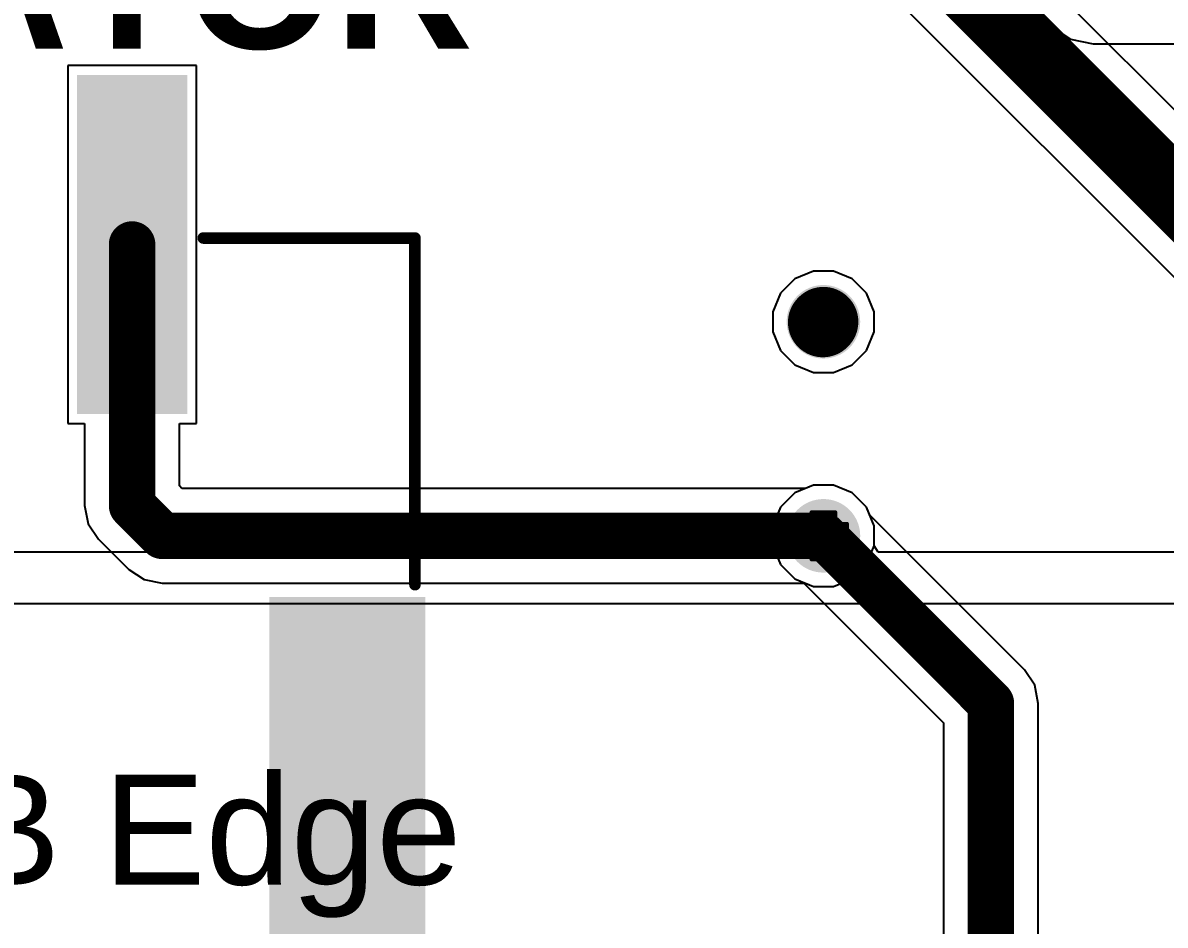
# Model space of a CAD drawing. Header units: inches. Extents: x -7 to 5163, y -3 to 5149.
# Drawn here: x 104.82 to 117.3, y 113.91 to 123.76 of the extents above; entities that cross this region are included whole.
import ezdxf

# ---------------------------------------------------------------- set-up
doc = ezdxf.new("R2010")
doc.units = ezdxf.units.IN
for name, color, linetype in [('Bottom Layer', 5, 'Continuous'), ('Bottom Solder', 6, 'Continuous'), ('Drill Drawing', 1, 'Continuous'), ('GND', 76, 'Continuous'), ('PWR', 16, 'Continuous'), ('Top Layer', 1, 'Continuous'), ('Top Overlay', 2, 'Continuous'), ('Top Paste', 8, 'Continuous'), ('Top Solder', 216, 'Continuous'), ('Via Holes', 16, 'Continuous')]:
    doc.layers.add(name, color=color, linetype=linetype)
doc.styles.add('Arial', font='', dxfattribs={"height": 0.2})
doc.styles.add('Arial_Bold', font='', dxfattribs={"height": 0.2})
doc.styles.get('Arial').set_extended_font_data('Arial')
doc.styles.get('Arial_Bold').set_extended_font_data('Arial', bold=True)

# ---------------------------------------------------------------- blocks, each defined once
blk = doc.blocks.new('WAFER_PH2_0_3PWB_71')
at = {"layer": 'Top Layer'}
for points in [[(-2.49999881, 4.59999969), (-1.49999827, 4.59999969), (-1.49999827, 1.09999907), (-2.49999881, 1.09999907)], [(-0.49999773, 4.59999969), (0.5000028099999999, 4.59999969), (0.5000028099999999, 1.09999907), (-0.49999773, 1.09999907)], [(1.50000081, 4.59999969), (2.50000135, 4.59999969), (2.50000135, 1.09999907), (1.50000081, 1.09999907)], [(-5.09999869, -1.09999907), (-3.59999915, -1.09999907), (-3.59999915, -4.59999969), (-5.09999869, -4.59999969)], [(3.60000169, -1.09999907), (5.10000123, -1.09999907), (5.10000123, -4.59999969), (3.60000169, -4.59999969)]]:
    blk.add_hatch(color=1, dxfattribs=at).paths.add_polyline_path(points)
at = {"layer": 'Top Paste'}
for points in [[(-2.49999881, 4.59999969), (-1.49999827, 4.59999969), (-1.49999827, 1.09999907), (-2.49999881, 1.09999907)], [(-0.49999773, 4.59999969), (0.5000028099999999, 4.59999969), (0.5000028099999999, 1.09999907), (-0.49999773, 1.09999907)], [(1.50000081, 4.59999969), (2.50000135, 4.59999969), (2.50000135, 1.09999907), (1.50000081, 1.09999907)], [(-5.09999869, -1.09999907), (-3.59999915, -1.09999907), (-3.59999915, -4.59999969), (-5.09999869, -4.59999969)], [(3.60000169, -1.09999907), (5.10000123, -1.09999907), (5.10000123, -4.59999969), (3.60000169, -4.59999969)]]:
    blk.add_hatch(color=8, dxfattribs=at).paths.add_polyline_path(points)
at = {"layer": 'Top Solder'}
for points in [[(-2.60159881, 4.70159969), (-1.39839827, 4.70159969), (-1.39839827, 0.99839907), (-2.60159881, 0.99839907)], [(-0.6015977299999999, 4.70159969), (0.6016028099999999, 4.70159969), (0.6016028099999999, 0.99839907), (-0.6015977299999999, 0.99839907)], [(1.39840081, 4.70159969), (2.60160135, 4.70159969), (2.60160135, 0.99839907), (1.39840081, 0.99839907)], [(-5.20159869, -0.99839907), (-3.49839915, -0.99839907), (-3.49839915, -4.70159969), (-5.20159869, -4.70159969)], [(3.49840169, -0.99839907), (5.20160123, -0.99839907), (5.20160123, -4.70159969), (3.49840169, -4.70159969)]]:
    blk.add_hatch(color=216, dxfattribs=at).paths.add_polyline_path(points)
at = {"layer": 'Top Overlay'}
for points in [[(-2.879598, 3.556, 0.127, 0.127, 0), (-2.727198, 3.4036, 0.127, 0.127, 0)], [(-2.879598, 3.2512, 0.127, 0.127, 0), (-2.879598, 3.556, 0.127, 0.127, 0)], [(-2.879598, 3.2512, 0.127, 0.127, 0), (-2.727198, 3.4036, 0.127, 0.127, 0)], [(-5.089397999999999, 2.921, 0.127, 0.127, 0), (-2.777998, 2.921, 0.127, 0.127, 0)], [(-5.089397999999999, -0.8636, 0.127, 0.127, 0), (-5.089397999999999, 2.921, 0.127, 0.127, 0)], [(2.77800054, 2.921, 0.127, 0.127, 0), (5.08940054, 2.921, 0.127, 0.127, 0)], [(5.08940054, -0.8636, 0.127, 0.127, 0), (5.08940054, 2.921, 0.127, 0.127, 0)], [(-3.43179908, -4.7752, 0.127, 0.127, 0), (3.47320108, -4.78039938, 0.127, 0.127, 0)]]:
    blk.add_lwpolyline(points, format="xyseb", dxfattribs=at)
for points in [[(-2.911348, 3.556, 0.0635, 0.0635, 1), (-2.847848, 3.556, 0.0635, 0.0635, 1)], [(-2.911348, 3.556, 0.0635, 0.0635, 1), (-2.847848, 3.556, 0.0635, 0.0635, 1)], [(-2.758948, 3.4036, 0.0635, 0.0635, 1), (-2.695448, 3.4036, 0.0635, 0.0635, 1)], [(-2.758948, 3.4036, 0.0635, 0.0635, 1), (-2.695448, 3.4036, 0.0635, 0.0635, 1)], [(-2.911348, 3.2512, 0.0635, 0.0635, 1), (-2.847848, 3.2512, 0.0635, 0.0635, 1)], [(-2.911348, 3.2512, 0.0635, 0.0635, 1), (-2.847848, 3.2512, 0.0635, 0.0635, 1)], [(-5.121148, 2.921, 0.0635, 0.0635, 1), (-5.057647999999999, 2.921, 0.0635, 0.0635, 1)], [(-5.121148, 2.921, 0.0635, 0.0635, 1), (-5.057647999999999, 2.921, 0.0635, 0.0635, 1)], [(-2.809748, 2.921, 0.0635, 0.0635, 1), (-2.746248, 2.921, 0.0635, 0.0635, 1)], [(2.74625054, 2.921, 0.0635, 0.0635, 1), (2.80975054, 2.921, 0.0635, 0.0635, 1)], [(5.057650539999999, 2.921, 0.0635, 0.0635, 1), (5.121150539999999, 2.921, 0.0635, 0.0635, 1)], [(5.057650539999999, 2.921, 0.0635, 0.0635, 1), (5.121150539999999, 2.921, 0.0635, 0.0635, 1)], [(-5.121148, -0.8636, 0.0635, 0.0635, 1), (-5.057647999999999, -0.8636, 0.0635, 0.0635, 1)], [(5.057650539999999, -0.8636, 0.0635, 0.0635, 1), (5.121150539999999, -0.8636, 0.0635, 0.0635, 1)], [(-3.46354908, -4.7752, 0.0635, 0.0635, 1), (-3.40004908, -4.7752, 0.0635, 0.0635, 1)], [(3.44145108, -4.78039938, 0.0635, 0.0635, 1), (3.50495108, -4.78039938, 0.0635, 0.0635, 1)]]:
    blk.add_lwpolyline(points, format="xyseb", close=True, dxfattribs=at)
at = {"layer": 'Top Overlay', "style": 'Arial'}
blk.add_text('PCB Edge', height=1.20000014, rotation=360, dxfattribs=at).set_placement((-2.22859854, -4.138274679999999))

msp = doc.modelspace()

# ---------------------------------------------------------------- hatches: boundary and pattern name
at = {"layer": 'Bottom Layer'}
h = msp.add_hatch(color=5, dxfattribs=at)
edge = h.paths.add_edge_path()
edge.add_arc((113.5634, 120.4976), 0.2999994, 0, 360)
h = msp.add_hatch(color=5, dxfattribs=at)
edge = h.paths.add_edge_path()
edge.add_arc((113.5634, 118.1608), 0.2999994, 0, 360)
at = {"layer": 'Bottom Solder'}
h = msp.add_hatch(color=6, dxfattribs=at)
edge = h.paths.add_edge_path()
edge.add_arc((113.5634, 120.4976), 0.4015993999999999, 0, 360)
h = msp.add_hatch(color=6, dxfattribs=at)
edge = h.paths.add_edge_path()
edge.add_arc((113.5634, 118.1608), 0.4015993999999999, 0, 360)
at = {"layer": 'GND'}
h = msp.add_hatch(color=76, dxfattribs=at)
edge = h.paths.add_edge_path()
edge.add_arc((113.5634, 120.4976), 0.2999994, 0, 360)
h = msp.add_hatch(color=76, dxfattribs=at)
edge = h.paths.add_edge_path()
edge.add_arc((113.5634, 118.1608), 0.2999994, 0, 360)
at = {"layer": 'PWR'}
h = msp.add_hatch(color=16, dxfattribs=at)
edge = h.paths.add_edge_path()
edge.add_arc((113.5634, 120.4976), 0.2999994, 0, 360)
h = msp.add_hatch(color=16, dxfattribs=at)
edge = h.paths.add_edge_path()
edge.add_arc((113.5634, 118.1608), 0.2999994, 0, 360)
at = {"layer": 'Top Layer'}
h = msp.add_hatch(color=1, dxfattribs=at)
edge = h.paths.add_edge_path()
edge.add_arc((113.5634, 120.4976), 0.2999994, 0, 360)
h = msp.add_hatch(color=1, dxfattribs=at)
edge = h.paths.add_edge_path()
edge.add_arc((113.5634, 118.1608), 0.2999994, 0, 360)
at = {"layer": 'Top Solder'}
h = msp.add_hatch(color=216, dxfattribs=at)
edge = h.paths.add_edge_path()
edge.add_arc((113.5634, 120.4976), 0.4015993999999999, 0, 360)
h = msp.add_hatch(color=216, dxfattribs=at)
edge = h.paths.add_edge_path()
edge.add_arc((113.5634, 118.1608), 0.4015993999999999, 0, 360)
at = {"layer": 'Via Holes'}
h = msp.add_hatch(color=7, dxfattribs=at)
edge = h.paths.add_edge_path()
edge.add_arc((113.5634, 120.4976), 0.1499997, 0, 360)
h = msp.add_hatch(color=7, dxfattribs=at)
edge = h.paths.add_edge_path()
edge.add_arc((113.5634, 118.1608), 0.1499997, 0, 360)

# ---------------------------------------------------------------- linework, layer by layer
at = {"layer": 'Bottom Layer'}
for p, q in [((121.6412096, 118.56663104), (113.08267706, 127.12516358)), ((111.97742654, 126.3991757), (120.53595908, 117.84064316)), ((113.4532021, 118.7147994), (113.24958554, 118.6304587)), ((113.6735979, 118.7147994), (113.4532021, 118.7147994)), ((113.87721446, 118.6304587), (113.6735979, 118.7147994)), ((113.24958554, 118.6304587), (113.0937413, 118.47461446)), ((114.0330587, 118.47461446), (113.87721446, 118.6304587)), ((113.0937413, 118.47461446), (113.0094006, 118.2709979)), ((114.06910638, 118.38758898), (114.0330587, 118.47461446)), ((113.0094006, 118.2709979), (113.0094006, 118.0506021)), ((115.75844768, 116.69824768), (114.06910638, 118.38758898)), ((113.0094006, 118.0506021), (113.0937413, 117.84698554)), ((113.0937413, 117.84698554), (113.24958554, 117.6911413)), ((113.24958554, 117.6911413), (113.33661102, 117.65509362)), ((113.33661102, 117.65509362), (114.87424828, 116.11745636)), ((115.87072584, 116.53021144), (115.75844768, 116.69824768)), ((115.91015172, 116.332), (115.87072584, 116.53021144)), ((115.91015172, 94.76142592), (115.91015172, 116.332)), ((114.87424828, 116.11745636), (114.87424828, 94.76142592))]:
    msp.add_line(p, q, dxfattribs=at)
for points in [[(112.43523614, 126.8569853, 0.7619999999999999, 0.7619999999999999, 0), (121.1834, 118.10882144, 0.7619999999999999, 0.7619999999999999, 0)], [(113.5634, 118.1608, 0.508, 0.508, 0), (115.3922, 116.332, 0.508, 0.508, 0)], [(115.3922, 94.56419999999999, 0.508, 0.508, 0), (115.3922, 116.332, 0.508, 0.508, 0)]]:
    msp.add_lwpolyline(points, format="xyseb", dxfattribs=at)
for points in [[(113.4364, 118.1608, 0.254, 0.254, 1), (113.6904, 118.1608, 0.254, 0.254, 1)], [(115.2652, 116.332, 0.254, 0.254, 1), (115.5192, 116.332, 0.254, 0.254, 1)], [(115.2652, 116.332, 0.254, 0.254, 1), (115.5192, 116.332, 0.254, 0.254, 1)]]:
    msp.add_lwpolyline(points, format="xyseb", close=True, dxfattribs=at)
at = {"layer": 'Drill Drawing'}
for points in [[(113.4364, 120.6246, 0.0508, 0.0508, 0), (113.4364, 120.7516, 0.0508, 0.0508, 0)], [(113.4364, 120.7516, 0.0508, 0.0508, 0), (113.6904, 120.7516, 0.0508, 0.0508, 0)], [(113.6904, 120.6246, 0.0508, 0.0508, 0), (113.6904, 120.7516, 0.0508, 0.0508, 0)], [(113.3094, 120.3706, 0.0508, 0.0508, 0), (113.3094, 120.6246, 0.0508, 0.0508, 0)], [(113.3094, 120.6246, 0.0508, 0.0508, 0), (113.4364, 120.6246, 0.0508, 0.0508, 0)], [(113.4872, 120.5738, 0.0508, 0.0508, 0), (113.4872, 120.65, 0.0508, 0.0508, 0)], [(113.4872, 120.65, 0.0508, 0.0508, 0), (113.6396, 120.65, 0.0508, 0.0508, 0)], [(113.6396, 120.5738, 0.0508, 0.0508, 0), (113.6396, 120.65, 0.0508, 0.0508, 0)], [(113.6904, 120.6246, 0.0508, 0.0508, 0), (113.8174, 120.6246, 0.0508, 0.0508, 0)], [(113.8174, 120.3706, 0.0508, 0.0508, 0), (113.8174, 120.6246, 0.0508, 0.0508, 0)], [(113.411, 120.4214, 0.0508, 0.0508, 0), (113.411, 120.5738, 0.0508, 0.0508, 0)], [(113.411, 120.5738, 0.0508, 0.0508, 0), (113.4872, 120.5738, 0.0508, 0.0508, 0)], [(113.6396, 120.5738, 0.0508, 0.0508, 0), (113.7158, 120.5738, 0.0508, 0.0508, 0)], [(113.7158, 120.4214, 0.0508, 0.0508, 0), (113.7158, 120.5738, 0.0508, 0.0508, 0)], [(113.3094, 120.3706, 0.0508, 0.0508, 0), (113.4364, 120.3706, 0.0508, 0.0508, 0)], [(113.411, 120.4214, 0.0508, 0.0508, 0), (113.4872, 120.4214, 0.0508, 0.0508, 0)], [(113.4364, 120.2436, 0.0508, 0.0508, 0), (113.4364, 120.3706, 0.0508, 0.0508, 0)], [(113.4872, 120.3452, 0.0508, 0.0508, 0), (113.4872, 120.4214, 0.0508, 0.0508, 0)], [(113.6396, 120.4214, 0.0508, 0.0508, 0), (113.7158, 120.4214, 0.0508, 0.0508, 0)], [(113.6396, 120.3452, 0.0508, 0.0508, 0), (113.6396, 120.4214, 0.0508, 0.0508, 0)], [(113.6904, 120.3706, 0.0508, 0.0508, 0), (113.8174, 120.3706, 0.0508, 0.0508, 0)], [(113.6904, 120.2436, 0.0508, 0.0508, 0), (113.6904, 120.3706, 0.0508, 0.0508, 0)], [(113.4364, 120.2436, 0.0508, 0.0508, 0), (113.6904, 120.2436, 0.0508, 0.0508, 0)], [(113.4872, 120.3452, 0.0508, 0.0508, 0), (113.6396, 120.3452, 0.0508, 0.0508, 0)], [(113.4364, 118.2878, 0.0508, 0.0508, 0), (113.4364, 118.4148, 0.0508, 0.0508, 0)], [(113.4364, 118.4148, 0.0508, 0.0508, 0), (113.6904, 118.4148, 0.0508, 0.0508, 0)], [(113.6904, 118.2878, 0.0508, 0.0508, 0), (113.6904, 118.4148, 0.0508, 0.0508, 0)], [(113.3094, 118.0338, 0.0508, 0.0508, 0), (113.3094, 118.2878, 0.0508, 0.0508, 0)], [(113.3094, 118.2878, 0.0508, 0.0508, 0), (113.4364, 118.2878, 0.0508, 0.0508, 0)], [(113.4872, 118.237, 0.0508, 0.0508, 0), (113.4872, 118.3132, 0.0508, 0.0508, 0)], [(113.4872, 118.3132, 0.0508, 0.0508, 0), (113.6396, 118.3132, 0.0508, 0.0508, 0)], [(113.6396, 118.237, 0.0508, 0.0508, 0), (113.6396, 118.3132, 0.0508, 0.0508, 0)], [(113.6904, 118.2878, 0.0508, 0.0508, 0), (113.8174, 118.2878, 0.0508, 0.0508, 0)], [(113.8174, 118.0338, 0.0508, 0.0508, 0), (113.8174, 118.2878, 0.0508, 0.0508, 0)], [(113.411, 118.0846, 0.0508, 0.0508, 0), (113.411, 118.237, 0.0508, 0.0508, 0)], [(113.411, 118.237, 0.0508, 0.0508, 0), (113.4872, 118.237, 0.0508, 0.0508, 0)], [(113.6396, 118.237, 0.0508, 0.0508, 0), (113.7158, 118.237, 0.0508, 0.0508, 0)], [(113.7158, 118.0846, 0.0508, 0.0508, 0), (113.7158, 118.237, 0.0508, 0.0508, 0)], [(113.3094, 118.0338, 0.0508, 0.0508, 0), (113.4364, 118.0338, 0.0508, 0.0508, 0)], [(113.411, 118.0846, 0.0508, 0.0508, 0), (113.4872, 118.0846, 0.0508, 0.0508, 0)], [(113.4364, 117.9068, 0.0508, 0.0508, 0), (113.4364, 118.0338, 0.0508, 0.0508, 0)], [(113.4872, 118.0084, 0.0508, 0.0508, 0), (113.4872, 118.0846, 0.0508, 0.0508, 0)], [(113.4872, 118.0084, 0.0508, 0.0508, 0), (113.6396, 118.0084, 0.0508, 0.0508, 0)], [(113.6396, 118.0846, 0.0508, 0.0508, 0), (113.7158, 118.0846, 0.0508, 0.0508, 0)], [(113.6396, 118.0084, 0.0508, 0.0508, 0), (113.6396, 118.0846, 0.0508, 0.0508, 0)], [(113.6904, 118.0338, 0.0508, 0.0508, 0), (113.8174, 118.0338, 0.0508, 0.0508, 0)], [(113.6904, 117.9068, 0.0508, 0.0508, 0), (113.6904, 118.0338, 0.0508, 0.0508, 0)], [(113.4364, 117.9068, 0.0508, 0.0508, 0), (113.6904, 117.9068, 0.0508, 0.0508, 0)]]:
    msp.add_lwpolyline(points, format="xyseb", dxfattribs=at)
for points in [[(113.4237, 120.7516, 0.0254, 0.0254, 1), (113.4491, 120.7516, 0.0254, 0.0254, 1)], [(113.4237, 120.7516, 0.0254, 0.0254, 1), (113.4491, 120.7516, 0.0254, 0.0254, 1)], [(113.6777, 120.7516, 0.0254, 0.0254, 1), (113.7031, 120.7516, 0.0254, 0.0254, 1)], [(113.6777, 120.7516, 0.0254, 0.0254, 1), (113.7031, 120.7516, 0.0254, 0.0254, 1)], [(113.2967, 120.6246, 0.0254, 0.0254, 1), (113.3221, 120.6246, 0.0254, 0.0254, 1)], [(113.2967, 120.6246, 0.0254, 0.0254, 1), (113.3221, 120.6246, 0.0254, 0.0254, 1)], [(113.4237, 120.6246, 0.0254, 0.0254, 1), (113.4491, 120.6246, 0.0254, 0.0254, 1)], [(113.4237, 120.6246, 0.0254, 0.0254, 1), (113.4491, 120.6246, 0.0254, 0.0254, 1)], [(113.4745, 120.65, 0.0254, 0.0254, 1), (113.4999, 120.65, 0.0254, 0.0254, 1)], [(113.4745, 120.65, 0.0254, 0.0254, 1), (113.4999, 120.65, 0.0254, 0.0254, 1)], [(113.6269, 120.65, 0.0254, 0.0254, 1), (113.6523, 120.65, 0.0254, 0.0254, 1)], [(113.6269, 120.65, 0.0254, 0.0254, 1), (113.6523, 120.65, 0.0254, 0.0254, 1)], [(113.6777, 120.6246, 0.0254, 0.0254, 1), (113.7031, 120.6246, 0.0254, 0.0254, 1)], [(113.6777, 120.6246, 0.0254, 0.0254, 1), (113.7031, 120.6246, 0.0254, 0.0254, 1)], [(113.8047, 120.6246, 0.0254, 0.0254, 1), (113.8301, 120.6246, 0.0254, 0.0254, 1)], [(113.8047, 120.6246, 0.0254, 0.0254, 1), (113.8301, 120.6246, 0.0254, 0.0254, 1)], [(113.3983, 120.5738, 0.0254, 0.0254, 1), (113.4237, 120.5738, 0.0254, 0.0254, 1)], [(113.3983, 120.5738, 0.0254, 0.0254, 1), (113.4237, 120.5738, 0.0254, 0.0254, 1)], [(113.4745, 120.5738, 0.0254, 0.0254, 1), (113.4999, 120.5738, 0.0254, 0.0254, 1)], [(113.4745, 120.5738, 0.0254, 0.0254, 1), (113.4999, 120.5738, 0.0254, 0.0254, 1)], [(113.6269, 120.5738, 0.0254, 0.0254, 1), (113.6523, 120.5738, 0.0254, 0.0254, 1)], [(113.6269, 120.5738, 0.0254, 0.0254, 1), (113.6523, 120.5738, 0.0254, 0.0254, 1)], [(113.7031, 120.5738, 0.0254, 0.0254, 1), (113.7285, 120.5738, 0.0254, 0.0254, 1)], [(113.7031, 120.5738, 0.0254, 0.0254, 1), (113.7285, 120.5738, 0.0254, 0.0254, 1)], [(113.2967, 120.3706, 0.0254, 0.0254, 1), (113.3221, 120.3706, 0.0254, 0.0254, 1)], [(113.2967, 120.3706, 0.0254, 0.0254, 1), (113.3221, 120.3706, 0.0254, 0.0254, 1)], [(113.3983, 120.4214, 0.0254, 0.0254, 1), (113.4237, 120.4214, 0.0254, 0.0254, 1)], [(113.3983, 120.4214, 0.0254, 0.0254, 1), (113.4237, 120.4214, 0.0254, 0.0254, 1)], [(113.4237, 120.3706, 0.0254, 0.0254, 1), (113.4491, 120.3706, 0.0254, 0.0254, 1)], [(113.4237, 120.3706, 0.0254, 0.0254, 1), (113.4491, 120.3706, 0.0254, 0.0254, 1)], [(113.4745, 120.4214, 0.0254, 0.0254, 1), (113.4999, 120.4214, 0.0254, 0.0254, 1)], [(113.4745, 120.4214, 0.0254, 0.0254, 1), (113.4999, 120.4214, 0.0254, 0.0254, 1)], [(113.6269, 120.4214, 0.0254, 0.0254, 1), (113.6523, 120.4214, 0.0254, 0.0254, 1)], [(113.6269, 120.4214, 0.0254, 0.0254, 1), (113.6523, 120.4214, 0.0254, 0.0254, 1)], [(113.6777, 120.3706, 0.0254, 0.0254, 1), (113.7031, 120.3706, 0.0254, 0.0254, 1)], [(113.6777, 120.3706, 0.0254, 0.0254, 1), (113.7031, 120.3706, 0.0254, 0.0254, 1)], [(113.7031, 120.4214, 0.0254, 0.0254, 1), (113.7285, 120.4214, 0.0254, 0.0254, 1)], [(113.7031, 120.4214, 0.0254, 0.0254, 1), (113.7285, 120.4214, 0.0254, 0.0254, 1)], [(113.8047, 120.3706, 0.0254, 0.0254, 1), (113.8301, 120.3706, 0.0254, 0.0254, 1)], [(113.8047, 120.3706, 0.0254, 0.0254, 1), (113.8301, 120.3706, 0.0254, 0.0254, 1)], [(113.4237, 120.2436, 0.0254, 0.0254, 1), (113.4491, 120.2436, 0.0254, 0.0254, 1)], [(113.4237, 120.2436, 0.0254, 0.0254, 1), (113.4491, 120.2436, 0.0254, 0.0254, 1)], [(113.4745, 120.3452, 0.0254, 0.0254, 1), (113.4999, 120.3452, 0.0254, 0.0254, 1)], [(113.4745, 120.3452, 0.0254, 0.0254, 1), (113.4999, 120.3452, 0.0254, 0.0254, 1)], [(113.6269, 120.3452, 0.0254, 0.0254, 1), (113.6523, 120.3452, 0.0254, 0.0254, 1)], [(113.6269, 120.3452, 0.0254, 0.0254, 1), (113.6523, 120.3452, 0.0254, 0.0254, 1)], [(113.6777, 120.2436, 0.0254, 0.0254, 1), (113.7031, 120.2436, 0.0254, 0.0254, 1)], [(113.6777, 120.2436, 0.0254, 0.0254, 1), (113.7031, 120.2436, 0.0254, 0.0254, 1)], [(113.4237, 118.4148, 0.0254, 0.0254, 1), (113.4491, 118.4148, 0.0254, 0.0254, 1)], [(113.4237, 118.4148, 0.0254, 0.0254, 1), (113.4491, 118.4148, 0.0254, 0.0254, 1)], [(113.6777, 118.4148, 0.0254, 0.0254, 1), (113.7031, 118.4148, 0.0254, 0.0254, 1)], [(113.6777, 118.4148, 0.0254, 0.0254, 1), (113.7031, 118.4148, 0.0254, 0.0254, 1)], [(113.2967, 118.2878, 0.0254, 0.0254, 1), (113.3221, 118.2878, 0.0254, 0.0254, 1)], [(113.2967, 118.2878, 0.0254, 0.0254, 1), (113.3221, 118.2878, 0.0254, 0.0254, 1)], [(113.4237, 118.2878, 0.0254, 0.0254, 1), (113.4491, 118.2878, 0.0254, 0.0254, 1)], [(113.4237, 118.2878, 0.0254, 0.0254, 1), (113.4491, 118.2878, 0.0254, 0.0254, 1)], [(113.4745, 118.3132, 0.0254, 0.0254, 1), (113.4999, 118.3132, 0.0254, 0.0254, 1)], [(113.4745, 118.3132, 0.0254, 0.0254, 1), (113.4999, 118.3132, 0.0254, 0.0254, 1)], [(113.6269, 118.3132, 0.0254, 0.0254, 1), (113.6523, 118.3132, 0.0254, 0.0254, 1)], [(113.6269, 118.3132, 0.0254, 0.0254, 1), (113.6523, 118.3132, 0.0254, 0.0254, 1)], [(113.6777, 118.2878, 0.0254, 0.0254, 1), (113.7031, 118.2878, 0.0254, 0.0254, 1)], [(113.6777, 118.2878, 0.0254, 0.0254, 1), (113.7031, 118.2878, 0.0254, 0.0254, 1)], [(113.8047, 118.2878, 0.0254, 0.0254, 1), (113.8301, 118.2878, 0.0254, 0.0254, 1)], [(113.8047, 118.2878, 0.0254, 0.0254, 1), (113.8301, 118.2878, 0.0254, 0.0254, 1)], [(113.3983, 118.237, 0.0254, 0.0254, 1), (113.4237, 118.237, 0.0254, 0.0254, 1)], [(113.3983, 118.237, 0.0254, 0.0254, 1), (113.4237, 118.237, 0.0254, 0.0254, 1)], [(113.4745, 118.237, 0.0254, 0.0254, 1), (113.4999, 118.237, 0.0254, 0.0254, 1)], [(113.4745, 118.237, 0.0254, 0.0254, 1), (113.4999, 118.237, 0.0254, 0.0254, 1)], [(113.6269, 118.237, 0.0254, 0.0254, 1), (113.6523, 118.237, 0.0254, 0.0254, 1)], [(113.6269, 118.237, 0.0254, 0.0254, 1), (113.6523, 118.237, 0.0254, 0.0254, 1)], [(113.7031, 118.237, 0.0254, 0.0254, 1), (113.7285, 118.237, 0.0254, 0.0254, 1)], [(113.7031, 118.237, 0.0254, 0.0254, 1), (113.7285, 118.237, 0.0254, 0.0254, 1)], [(113.2967, 118.0338, 0.0254, 0.0254, 1), (113.3221, 118.0338, 0.0254, 0.0254, 1)], [(113.2967, 118.0338, 0.0254, 0.0254, 1), (113.3221, 118.0338, 0.0254, 0.0254, 1)], [(113.3983, 118.0846, 0.0254, 0.0254, 1), (113.4237, 118.0846, 0.0254, 0.0254, 1)], [(113.3983, 118.0846, 0.0254, 0.0254, 1), (113.4237, 118.0846, 0.0254, 0.0254, 1)], [(113.4237, 118.0338, 0.0254, 0.0254, 1), (113.4491, 118.0338, 0.0254, 0.0254, 1)], [(113.4237, 118.0338, 0.0254, 0.0254, 1), (113.4491, 118.0338, 0.0254, 0.0254, 1)], [(113.4745, 118.0846, 0.0254, 0.0254, 1), (113.4999, 118.0846, 0.0254, 0.0254, 1)], [(113.4745, 118.0846, 0.0254, 0.0254, 1), (113.4999, 118.0846, 0.0254, 0.0254, 1)], [(113.4745, 118.0084, 0.0254, 0.0254, 1), (113.4999, 118.0084, 0.0254, 0.0254, 1)], [(113.4745, 118.0084, 0.0254, 0.0254, 1), (113.4999, 118.0084, 0.0254, 0.0254, 1)], [(113.6269, 118.0846, 0.0254, 0.0254, 1), (113.6523, 118.0846, 0.0254, 0.0254, 1)], [(113.6269, 118.0846, 0.0254, 0.0254, 1), (113.6523, 118.0846, 0.0254, 0.0254, 1)], [(113.6269, 118.0084, 0.0254, 0.0254, 1), (113.6523, 118.0084, 0.0254, 0.0254, 1)], [(113.6269, 118.0084, 0.0254, 0.0254, 1), (113.6523, 118.0084, 0.0254, 0.0254, 1)], [(113.6777, 118.0338, 0.0254, 0.0254, 1), (113.7031, 118.0338, 0.0254, 0.0254, 1)], [(113.6777, 118.0338, 0.0254, 0.0254, 1), (113.7031, 118.0338, 0.0254, 0.0254, 1)], [(113.7031, 118.0846, 0.0254, 0.0254, 1), (113.7285, 118.0846, 0.0254, 0.0254, 1)], [(113.7031, 118.0846, 0.0254, 0.0254, 1), (113.7285, 118.0846, 0.0254, 0.0254, 1)], [(113.8047, 118.0338, 0.0254, 0.0254, 1), (113.8301, 118.0338, 0.0254, 0.0254, 1)], [(113.8047, 118.0338, 0.0254, 0.0254, 1), (113.8301, 118.0338, 0.0254, 0.0254, 1)], [(113.4237, 117.9068, 0.0254, 0.0254, 1), (113.4491, 117.9068, 0.0254, 0.0254, 1)], [(113.4237, 117.9068, 0.0254, 0.0254, 1), (113.4491, 117.9068, 0.0254, 0.0254, 1)], [(113.6777, 117.9068, 0.0254, 0.0254, 1), (113.7031, 117.9068, 0.0254, 0.0254, 1)], [(113.6777, 117.9068, 0.0254, 0.0254, 1), (113.7031, 117.9068, 0.0254, 0.0254, 1)]]:
    msp.add_lwpolyline(points, format="xyseb", close=True, dxfattribs=at)
at = {"layer": 'GND'}
for p, q in [((113.4532021, 118.7147994), (113.24958554, 118.6304587)), ((113.6735979, 118.7147994), (113.4532021, 118.7147994)), ((113.87721446, 118.6304587), (113.6735979, 118.7147994)), ((113.24958554, 118.6304587), (113.0937413, 118.47461446)), ((114.0330587, 118.47461446), (113.87721446, 118.6304587)), ((113.0937413, 118.47461446), (113.0094006, 118.2709979)), ((114.1173994, 118.2709979), (114.0330587, 118.47461446)), ((113.0094006, 118.2709979), (113.0094006, 118.0506021)), ((114.1173994, 118.0506021), (114.1173994, 118.2709979)), ((113.0094006, 118.0506021), (113.0937413, 117.84698554)), ((114.0330587, 117.84698554), (114.1173994, 118.0506021)), ((113.0937413, 117.84698554), (113.24958554, 117.6911413)), ((113.87721446, 117.6911413), (114.0330587, 117.84698554)), ((113.24958554, 117.6911413), (113.4532021, 117.6068006)), ((113.6735979, 117.6068006), (113.87721446, 117.6911413)), ((113.4532021, 117.6068006), (113.6735979, 117.6068006))]:
    msp.add_line(p, q, dxfattribs=at)
at = {"layer": 'PWR'}
for p, q in [((113.4532021, 121.0515994), (113.24958554, 120.9672587)), ((113.6735979, 121.0515994), (113.4532021, 121.0515994)), ((113.87721446, 120.9672587), (113.6735979, 121.0515994)), ((113.24958554, 120.9672587), (113.0937413, 120.81141446)), ((114.0330587, 120.81141446), (113.87721446, 120.9672587)), ((113.0937413, 120.81141446), (113.0094006, 120.6077979)), ((114.1173994, 120.6077979), (114.0330587, 120.81141446)), ((113.0094006, 120.6077979), (113.0094006, 120.3874021)), ((114.1173994, 120.3874021), (114.1173994, 120.6077979)), ((113.0094006, 120.3874021), (113.0937413, 120.18378554)), ((114.0330587, 120.18378554), (114.1173994, 120.3874021)), ((113.0937413, 120.18378554), (113.24958554, 120.0279413)), ((113.87721446, 120.0279413), (114.0330587, 120.18378554)), ((113.24958554, 120.0279413), (113.4532021, 119.9436006)), ((113.6735979, 119.9436006), (113.87721446, 120.0279413)), ((113.4532021, 119.9436006), (113.6735979, 119.9436006)), ((113.4532021, 118.7147994), (113.24958554, 118.6304587)), ((113.6735979, 118.7147994), (113.4532021, 118.7147994)), ((113.87721446, 118.6304587), (113.6735979, 118.7147994)), ((113.24958554, 118.6304587), (113.0937413, 118.47461446)), ((114.0330587, 118.47461446), (113.87721446, 118.6304587)), ((113.0937413, 118.47461446), (113.0094006, 118.2709979)), ((114.1173994, 118.2709979), (114.0330587, 118.47461446)), ((113.0094006, 118.2709979), (113.0094006, 118.05060464)), ((114.1173994, 118.05060464), (114.1173994, 118.2709979)), ((113.0094006, 118.05060464), (112.96422924, 117.983)), ((114.16257076, 117.983), (114.1173994, 118.05060464)), ((112.96422924, 117.983), (86.96747909999999, 117.983)), ((163.83, 117.983), (114.16257076, 117.983)), ((27.0256, 117.4223839), (163.1188, 117.4223839))]:
    msp.add_line(p, q, dxfattribs=at)
at = {"layer": 'Top Layer'}
for p, q in [((114.59357574, 125.18120506), (116.0519904, 123.7227904)), ((116.0519904, 123.7227904), (116.2620357, 123.5824427)), ((116.2620357, 123.5824427), (116.5098, 123.53315908)), ((116.5098, 123.53315908), (128.58602172, 123.53315908)), ((106.71620008, 123.29420096), (105.30980208, 123.29420096)), ((105.30980208, 123.29420096), (105.30980208, 119.38780288)), ((106.71620008, 119.38780288), (106.71620008, 123.29420096)), ((105.30980208, 119.38780288), (105.49504936, 119.38780288)), ((105.49504936, 119.38780288), (105.49504936, 118.49100254)), ((106.5309528, 118.70554618), (106.5309528, 119.38780288)), ((106.5309528, 119.38780288), (106.71620008, 119.38780288)), ((106.55774726, 118.67875172), (106.5309528, 118.70554618)), ((113.36617408, 118.67875172), (106.55774726, 118.67875172)), ((113.4532021, 118.7147994), (113.36617408, 118.67875172)), ((113.6735979, 118.7147994), (113.4532021, 118.7147994)), ((113.87721446, 118.6304587), (113.6735979, 118.7147994)), ((114.0330587, 118.47461446), (113.87721446, 118.6304587)), ((105.49504936, 118.49100254), (105.53447524, 118.2927911)), ((114.1173994, 118.2709979), (114.0330587, 118.47461446)), ((105.53447524, 118.2927911), (105.6467534, 118.12475486)), ((114.1173994, 118.0506021), (114.1173994, 118.2709979)), ((105.6467534, 118.12475486), (105.97695594, 117.79455232)), ((114.0330587, 117.84698554), (114.1173994, 118.0506021)), ((105.97695594, 117.79455232), (106.14499218, 117.68227416)), ((113.87721446, 117.6911413), (114.0330587, 117.84698554)), ((106.14499218, 117.68227416), (106.34320362, 117.64284828)), ((106.34320362, 117.64284828), (113.36617408, 117.64284828)), ((113.36617408, 117.64284828), (113.4532021, 117.6068006)), ((113.6735979, 117.6068006), (113.87721446, 117.6911413)), ((113.4532021, 117.6068006), (113.6735979, 117.6068006))]:
    msp.add_line(p, q, dxfattribs=at)
for points in [[(106.01300108, 118.49100254, 0.508, 0.508, 0), (106.01300108, 121.34100192, 0.508, 0.508, 0)], [(113.55680108, 120.49100108, 0.7619999999999999, 0.7619999999999999, 0), (113.5634, 120.4976, 0.7619999999999999, 0.7619999999999999, 0)], [(106.01300108, 118.49100254, 0.508, 0.508, 0), (106.34320362, 118.1608, 0.508, 0.508, 0)], [(106.34320362, 118.1608, 0.508, 0.508, 0), (113.5634, 118.1608, 0.508, 0.508, 0)]]:
    msp.add_lwpolyline(points, format="xyseb", dxfattribs=at)
for points in [[(105.88600108, 121.34100192, 0.254, 0.254, 1), (106.14000108, 121.34100192, 0.254, 0.254, 1)], [(113.36630108, 120.49100108, 0.3809999999999999, 0.3809999999999999, 1), (113.74730108, 120.49100108, 0.3809999999999999, 0.3809999999999999, 1)], [(113.3729, 120.4976, 0.3809999999999999, 0.3809999999999999, 1), (113.7539, 120.4976, 0.3809999999999999, 0.3809999999999999, 1)], [(105.88600108, 118.49100254, 0.254, 0.254, 1), (106.14000108, 118.49100254, 0.254, 0.254, 1)], [(105.88600108, 118.49100254, 0.254, 0.254, 1), (106.14000108, 118.49100254, 0.254, 0.254, 1)], [(106.21620362, 118.1608, 0.254, 0.254, 1), (106.47020362, 118.1608, 0.254, 0.254, 1)], [(106.21620362, 118.1608, 0.254, 0.254, 1), (106.47020362, 118.1608, 0.254, 0.254, 1)], [(113.4364, 118.1608, 0.254, 0.254, 1), (113.6904, 118.1608, 0.254, 0.254, 1)]]:
    msp.add_lwpolyline(points, format="xyseb", close=True, dxfattribs=at)

# ---------------------------------------------------------------- block references
msp.add_blockref('WAFER_PH2_0_3PWB_71', (104.013, 118.49100254))

# ---------------------------------------------------------------- texts
at = {"layer": 'Top Overlay', "style": 'Arial_Bold'}
msp.add_text('ISOLATOR', height=1.49999954, rotation=360, dxfattribs=at).set_placement((98.91300003999999, 123.48083))

doc.saveas('drawing.dxf')
